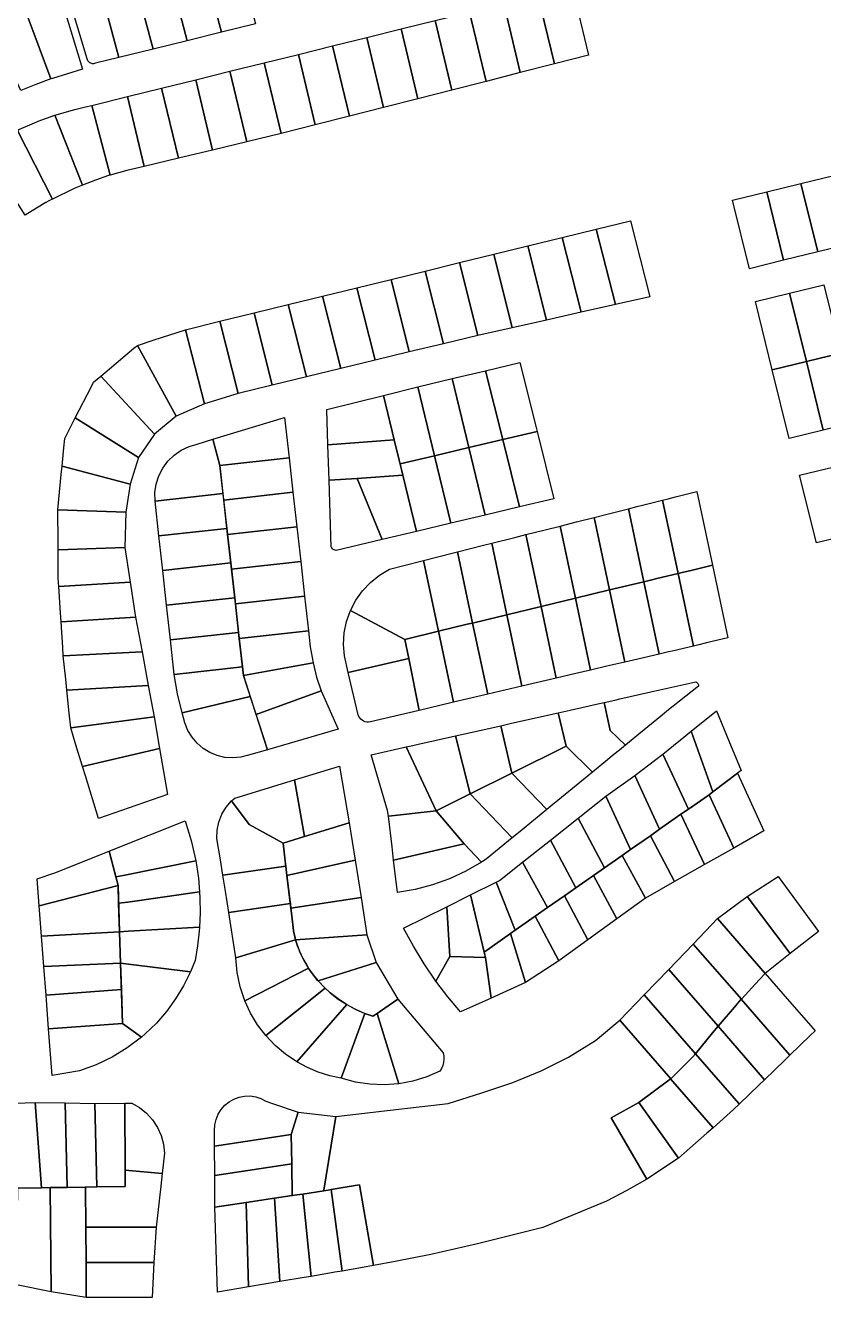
# Model space of a CAD drawing. Header units: millimetres. Extents: x 522658 to 553925, y 7796479 to 7820139.
# Drawn here: x 542464 to 542804, y 7803650 to 7804191 of the extents above; entities that cross this region are included whole.
import ezdxf

# ---------------------------------------------------------------- set-up
doc = ezdxf.new("R2010")
doc.units = ezdxf.units.MM
doc.layers.add('ZONA RESIDENCIAL 2 (ZR_2)', color=2, linetype='Continuous')

msp = doc.modelspace()

# ---------------------------------------------------------------- linework, layer by layer
at = {"layer": 'ZONA RESIDENCIAL 2 (ZR_2)'}
for points in [[(542561.89, 7804191.81), (542547.33, 7804188.22), (542539.59, 7804217.45), (542554.16, 7804221.04), (542561.89, 7804191.81)], [(542547.33, 7804188.22), (542532.76, 7804184.63), (542525.03, 7804213.87), (542539.59, 7804217.45), (542547.33, 7804188.22)], [(542518.2, 7804181.04), (542503.64, 7804177.45), (542495.89, 7804206.71), (542499.52, 7804207.6), (542510.46, 7804210.29), (542518.2, 7804181.04)], [(542532.76, 7804184.63), (542518.2, 7804181.04), (542510.46, 7804210.29), (542525.03, 7804213.87), (542532.76, 7804184.63)], [(542492.91, 7804174.81), (542492.5, 7804174.81), (542492.1, 7804174.88), (542491.71, 7804175.01), (542491.35, 7804175.19), (542491.02, 7804175.43), (542490.73, 7804175.72), (542490.49, 7804176.06), (542490.31, 7804176.42), (542490.16, 7804176.91), (542482.27, 7804203.37), (542495.89, 7804206.71), (542503.64, 7804177.45), (542493.75, 7804175.01), (542492.91, 7804174.81)], [(542689.05, 7804174.75), (542674.51, 7804171.04), (542667.47, 7804200.39), (542682.03, 7804203.99), (542689.05, 7804174.75)], [(542689.05, 7804174.75), (542682.03, 7804203.99), (542696.61, 7804207.52), (542703.58, 7804178.46), (542689.05, 7804174.75)], [(542475.37, 7804168.58), (542474.68, 7804168.34), (542466.98, 7804188.94), (542464.02, 7804196.87), (542471.61, 7804199.6), (542479.3, 7804202.04), (542488.13, 7804172.51), (542475.37, 7804168.58)], [(542674.51, 7804171.04), (542659.97, 7804167.33), (542652.91, 7804196.8), (542667.47, 7804200.39), (542674.51, 7804171.04)], [(542461.96, 7804163.42), (542455.71, 7804176.94), (542449.37, 7804190.65), (542456.64, 7804193.9), (542464.02, 7804196.87), (542466.98, 7804188.94), (542474.68, 7804168.34), (542468.27, 7804166), (542461.96, 7804163.42)], [(542645.44, 7804163.62), (542630.9, 7804159.91), (542623.78, 7804189.61), (542638.34, 7804193.2), (542645.44, 7804163.62)], [(542659.97, 7804167.33), (542645.44, 7804163.62), (542638.34, 7804193.2), (542652.91, 7804196.8), (542659.97, 7804167.33)], [(542630.9, 7804159.91), (542616.37, 7804156.21), (542609.22, 7804186.01), (542623.78, 7804189.61), (542630.9, 7804159.91)], [(542601.83, 7804152.5), (542587.29, 7804148.79), (542580.09, 7804178.82), (542594.65, 7804182.41), (542601.83, 7804152.5)], [(542616.37, 7804156.21), (542601.83, 7804152.5), (542594.65, 7804182.41), (542609.22, 7804186.01), (542616.37, 7804156.21)], [(542587.29, 7804148.79), (542572.76, 7804145.08), (542565.53, 7804175.22), (542580.09, 7804178.82), (542587.29, 7804148.79)], [(542558.17, 7804141.58), (542543.59, 7804138.08), (542536.41, 7804168.03), (542550.97, 7804171.63), (542558.17, 7804141.58)], [(542572.76, 7804145.08), (542558.17, 7804141.58), (542550.97, 7804171.63), (542565.53, 7804175.22), (542572.76, 7804145.08)], [(542543.59, 7804138.08), (542529, 7804134.58), (542521.85, 7804164.44), (542536.41, 7804168.03), (542543.59, 7804138.08)], [(542514.42, 7804131.08), (542507.13, 7804129.43), (542499.94, 7804127.4), (542492.13, 7804157.1), (542492.72, 7804157.25), (542507.28, 7804160.84), (542514.42, 7804131.08)], [(542529, 7804134.58), (542514.42, 7804131.08), (542507.28, 7804160.84), (542521.85, 7804164.44), (542529, 7804134.58)], [(542488.15, 7804123.16), (542476.37, 7804152.89), (542484.88, 7804155.31), (542489.42, 7804156.43), (542492.13, 7804157.1), (542499.94, 7804127.4), (542499.29, 7804127.19), (542493.68, 7804125.29), (542488.15, 7804123.16)], [(542488.15, 7804123.16), (542486, 7804122.26), (542484.71, 7804121.69), (542475.42, 7804117.22), (542460.46, 7804146.47), (542461.1, 7804146.78), (542468.74, 7804150.14), (542469.35, 7804150.38), (542476.37, 7804152.89), (542488.15, 7804123.16)], [(542475.42, 7804117.22), (542474.21, 7804116.57), (542472.62, 7804115.7), (542468.67, 7804113.41), (542463.78, 7804110.35), (542446, 7804138.22), (542446.9, 7804138.73), (542453.8, 7804142.96), (542460.46, 7804146.47), (542475.42, 7804117.22)], [(542786.62, 7804091.16), (542779.45, 7804120.29), (542794.02, 7804123.87), (542801.19, 7804094.74), (542786.62, 7804091.16)], [(542801.19, 7804094.74), (542794.02, 7804123.87), (542808.59, 7804127.45), (542815.76, 7804098.32), (542801.19, 7804094.74)], [(542772.05, 7804087.58), (542764.88, 7804116.71), (542779.45, 7804120.29), (542786.62, 7804091.16), (542772.05, 7804087.58)], [(542706.91, 7804104.41), (542721.47, 7804107.98), (542729.66, 7804075.58), (542715.02, 7804072.3), (542706.91, 7804104.41)], [(542692.35, 7804100.85), (542706.91, 7804104.41), (542715.02, 7804072.3), (542700.39, 7804069.01), (542692.35, 7804100.85)], [(542663.21, 7804093.72), (542677.78, 7804097.28), (542685.75, 7804065.73), (542671.11, 7804062.45), (542663.21, 7804093.72)], [(542677.78, 7804097.28), (542692.35, 7804100.85), (542700.39, 7804069.01), (542685.75, 7804065.73), (542677.78, 7804097.28)], [(542634.08, 7804086.59), (542648.64, 7804090.15), (542656.47, 7804059.16), (542641.89, 7804055.64), (542634.08, 7804086.59)], [(542648.64, 7804090.15), (542663.21, 7804093.72), (542671.11, 7804062.45), (542656.47, 7804059.16), (542648.64, 7804090.15)], [(542619.51, 7804083.02), (542634.08, 7804086.59), (542641.89, 7804055.64), (542627.31, 7804052.13), (542619.51, 7804083.02)], [(542590.37, 7804075.89), (542604.94, 7804079.46), (542612.73, 7804048.61), (542598.15, 7804045.09), (542590.37, 7804075.89)], [(542604.94, 7804079.46), (542619.51, 7804083.02), (542627.31, 7804052.13), (542612.73, 7804048.61), (542604.94, 7804079.46)], [(542810.92, 7804051.63), (542796.35, 7804048.05), (542789.2, 7804077.18), (542803.77, 7804080.76), (542810.92, 7804051.63)], [(542575.8, 7804072.33), (542590.37, 7804075.89), (542598.15, 7804045.09), (542583.57, 7804041.57), (542575.8, 7804072.33)], [(542796.35, 7804048.05), (542781.78, 7804044.47), (542774.63, 7804073.6), (542789.2, 7804077.18), (542796.35, 7804048.05)], [(542546.66, 7804065.19), (542561.23, 7804068.76), (542568.99, 7804038.05), (542554.4, 7804034.53), (542546.66, 7804065.19)], [(542561.23, 7804068.76), (542575.8, 7804072.33), (542583.57, 7804041.57), (542568.99, 7804038.05), (542561.23, 7804068.76)], [(542532.1, 7804061.63), (542546.66, 7804065.19), (542554.4, 7804034.53), (542540.1, 7804030.03), (542532.1, 7804061.63)], [(542528.08, 7804024.81), (542511.55, 7804054.95), (542518.73, 7804057.28), (542532.1, 7804061.63), (542540.1, 7804030.03), (542528.08, 7804024.81)], [(542518.85, 7804017.14), (542496.02, 7804041.89), (542499.64, 7804044.93), (542510.08, 7804053.71), (542511.55, 7804054.95), (542528.08, 7804024.81), (542518.85, 7804017.14)], [(542667.07, 7804014.87), (542659.79, 7804044.12), (542674.36, 7804047.68), (542681.27, 7804019.96), (542681.67, 7804018.35), (542667.07, 7804014.87)], [(542803.5, 7804018.91), (542788.93, 7804015.33), (542781.78, 7804044.47), (542796.35, 7804048.05), (542803.5, 7804018.91)], [(542818.07, 7804022.49), (542803.5, 7804018.91), (542796.35, 7804048.05), (542810.92, 7804051.63), (542818.07, 7804022.49)], [(542512.07, 7804007.24), (542485.11, 7804024.05), (542492, 7804037.49), (542492.92, 7804039.28), (542496.02, 7804041.89), (542518.85, 7804017.14), (542512.07, 7804007.24)], [(542667.07, 7804014.87), (542652.61, 7804011.42), (542645.51, 7804040.81), (542659.79, 7804044.12), (542667.07, 7804014.87)], [(542638.02, 7804007.94), (542623.42, 7804004.46), (542623.04, 7804006.1), (542620.89, 7804014.73), (542616.33, 7804033.59), (542630.93, 7804037.25), (542638.02, 7804007.94)], [(542652.61, 7804011.42), (542638.02, 7804007.94), (542630.93, 7804037.25), (542645.51, 7804040.81), (542652.61, 7804011.42)], [(542620.89, 7804014.73), (542592.66, 7804012.55), (542592.17, 7804027.54), (542592.2, 7804027.7), (542616.33, 7804033.59), (542620.89, 7804014.73)], [(542508.44, 7803995.8), (542479.5, 7804003.57), (542480.26, 7804011.35), (542480.65, 7804015.36), (542485.11, 7804024.05), (542512.07, 7804007.24), (542508.44, 7803995.8)], [(542576.12, 7804007.14), (542546.62, 7804003.87), (542543.73, 7804014.97), (542574.18, 7804024.29), (542576.12, 7804007.14)], [(542547.98, 7803991.83), (542519.08, 7803988.58), (542519.04, 7803992.26), (542519.59, 7803995.89), (542520.72, 7803999.39), (542522.4, 7804002.66), (542524.58, 7804005.61), (542527.21, 7804008.18), (542530.22, 7804010.29), (542533.53, 7804011.89), (542537.05, 7804012.94), (542543.73, 7804014.97), (542546.62, 7804003.87), (542547.98, 7803991.83)], [(542592.66, 7804012.55), (542620.89, 7804014.73), (542623.04, 7804006.1), (542624.52, 7803999.73), (542605.13, 7803998.23), (542593.15, 7803997.56), (542592.66, 7804012.55)], [(542652.61, 7804011.42), (542667.07, 7804014.87), (542674.2, 7803986.22), (542659.55, 7803982.73), (542652.61, 7804011.42)], [(542667.07, 7804014.87), (542681.67, 7804018.35), (542688.81, 7803989.69), (542674.2, 7803986.22), (542667.07, 7804014.87)], [(542638.02, 7804007.94), (542652.61, 7804011.42), (542659.55, 7803982.73), (542644.96, 7803979.26), (542638.02, 7804007.94)], [(542506.67, 7803983.93), (542477.68, 7803984.88), (542479.15, 7804000), (542479.5, 7804003.57), (542508.44, 7803995.8), (542506.67, 7803983.93)], [(542577.78, 7803992.4), (542548.28, 7803989.13), (542546.62, 7804003.87), (542576.12, 7804007.14), (542577.78, 7803992.4)], [(542623.42, 7804004.46), (542638.02, 7804007.94), (542644.96, 7803979.26), (542630.31, 7803975.77), (542624.52, 7803999.73), (542623.42, 7804004.46)], [(542593.15, 7803997.56), (542605.13, 7803998.23), (542615.72, 7803972.3), (542596.13, 7803967.65), (542595.71, 7803967.75), (542595.31, 7803967.9), (542594.94, 7803968.12), (542594.61, 7803968.39), (542594.32, 7803968.71), (542594.08, 7803969.07), (542593.15, 7803997.56)], [(542615.72, 7803972.3), (542605.13, 7803998.23), (542624.52, 7803999.73), (542630.31, 7803975.77), (542615.72, 7803972.3)], [(542800.57, 7803970.9), (542793.38, 7803999.69), (542808.21, 7804003.27), (542815.4, 7803974.49), (542800.57, 7803970.9)], [(542744.04, 7803958.43), (542741.72, 7803957.87), (542735.1, 7803989.07), (542737.53, 7803989.69), (542740.54, 7803990.45), (542749.64, 7803992.76), (542756.3, 7803961.36), (542747.21, 7803959.19), (542744.04, 7803958.43)], [(542519.08, 7803988.58), (542547.98, 7803991.83), (542549.66, 7803976.99), (542520.7, 7803973.82), (542519.08, 7803988.58)], [(542579.44, 7803977.66), (542549.94, 7803974.39), (542548.28, 7803989.13), (542577.78, 7803992.4), (542579.44, 7803977.66)], [(542731.17, 7803955.33), (542727.14, 7803954.36), (542720.55, 7803985.41), (542724.65, 7803986.44), (542726, 7803986.78), (542735.1, 7803989.07), (542741.72, 7803957.87), (542732.63, 7803955.67), (542731.17, 7803955.33)], [(542506.18, 7803968.94), (542477.8, 7803967.85), (542477.78, 7803970.86), (542477.68, 7803984.88), (542506.67, 7803983.93), (542506.18, 7803968.94)], [(542718.05, 7803952.17), (542712.56, 7803950.85), (542706.01, 7803981.73), (542711.46, 7803983.11), (542720.55, 7803985.41), (542727.14, 7803954.36), (542718.05, 7803952.17)], [(542520.7, 7803973.82), (542549.66, 7803976.99), (542551.3, 7803962.4), (542522.34, 7803959.08), (542520.7, 7803973.82)], [(542581.1, 7803962.91), (542551.6, 7803959.65), (542549.94, 7803974.39), (542579.44, 7803977.66), (542581.1, 7803962.91)], [(542683.4, 7803943.81), (542676.93, 7803974.38), (542685.2, 7803976.47), (542691.47, 7803978.06), (542697.98, 7803947.33), (542683.4, 7803943.81)], [(542704.98, 7803949.02), (542697.98, 7803947.33), (542691.47, 7803978.06), (542698.52, 7803979.84), (542706.01, 7803981.73), (542712.56, 7803950.85), (542704.98, 7803949.02)], [(542668.82, 7803940.29), (542662.39, 7803970.71), (542672.26, 7803973.2), (542676.93, 7803974.38), (542683.4, 7803943.81), (542668.82, 7803940.29)], [(542508.42, 7803954.11), (542478.11, 7803952.29), (542477.89, 7803955.67), (542477.8, 7803967.85), (542506.18, 7803968.94), (542508.42, 7803954.11)], [(542651.92, 7803936.21), (542639.67, 7803933.26), (542633.31, 7803963.37), (542645.51, 7803966.45), (542647.83, 7803967.04), (542654.24, 7803936.77), (542651.92, 7803936.21)], [(542665.21, 7803939.42), (542654.24, 7803936.77), (542647.83, 7803967.04), (542658.95, 7803969.84), (542662.39, 7803970.71), (542668.82, 7803940.29), (542665.21, 7803939.42)], [(542522.34, 7803959.08), (542551.3, 7803962.4), (542552.98, 7803947.5), (542523.97, 7803944.34), (542522.34, 7803959.08)], [(542582.75, 7803948.22), (542553.26, 7803944.95), (542551.6, 7803959.65), (542581.1, 7803962.91), (542582.75, 7803948.22)], [(542625.43, 7803929.82), (542602.24, 7803942.03), (542604.51, 7803946.43), (542607.37, 7803950.47), (542610.76, 7803954.08), (542614.61, 7803957.18), (542618.86, 7803959.72), (542632.16, 7803963.08), (542633.31, 7803963.37), (542639.67, 7803933.26), (542625.43, 7803929.82)], [(542750.49, 7803927.5), (542748.27, 7803926.98), (542741.73, 7803957.84), (542744.05, 7803958.4), (542747.21, 7803959.16), (542756.3, 7803961.35), (542762.87, 7803930.4), (542753.79, 7803928.28), (542750.49, 7803927.5)], [(542737.61, 7803924.48), (542733.67, 7803923.56), (542727.14, 7803954.35), (542731.17, 7803955.31), (542732.63, 7803955.65), (542741.73, 7803957.84), (542748.27, 7803926.98), (542739.19, 7803924.85), (542737.61, 7803924.48)], [(542510.8, 7803939.3), (542479.08, 7803937.21), (542478.83, 7803941.16), (542478.11, 7803952.29), (542508.42, 7803954.11), (542510.8, 7803939.3)], [(542711.41, 7803918.34), (542704.46, 7803916.71), (542697.98, 7803947.33), (542704.98, 7803949.02), (542712.56, 7803950.85), (542719.06, 7803920.13), (542711.41, 7803918.34)], [(542724.59, 7803921.43), (542719.06, 7803920.13), (542712.56, 7803950.85), (542718.05, 7803952.17), (542727.14, 7803954.35), (542733.67, 7803923.56), (542724.59, 7803921.43)], [(542523.97, 7803944.34), (542552.98, 7803947.5), (542554.64, 7803932.73), (542525.61, 7803929.59), (542523.97, 7803944.34)], [(542584.41, 7803933.48), (542554.92, 7803930.2), (542553.26, 7803944.95), (542582.75, 7803948.22), (542584.41, 7803933.48)], [(542698.25, 7803915.25), (542689.85, 7803913.28), (542683.4, 7803943.81), (542697.98, 7803947.33), (542704.46, 7803916.71), (542698.25, 7803915.25)], [(542513.6, 7803924.56), (542480.01, 7803922.87), (542479.78, 7803926.39), (542479.08, 7803937.21), (542510.8, 7803939.3), (542513.6, 7803924.56)], [(542627.05, 7803921.69), (542601.34, 7803915.71), (542599.71, 7803922.74), (542599.33, 7803927.65), (542599.63, 7803932.56), (542600.61, 7803937.39), (542602.24, 7803942.03), (542625.43, 7803929.82), (542627.05, 7803921.69)], [(542660.66, 7803906.43), (542654.24, 7803936.77), (542668.82, 7803940.29), (542675.26, 7803909.86), (542660.66, 7803906.43)], [(542675.26, 7803909.86), (542668.82, 7803940.29), (542683.4, 7803943.81), (542689.85, 7803913.28), (542675.26, 7803909.86)], [(542586.32, 7803919.78), (542556.7, 7803914.43), (542554.92, 7803930.2), (542584.41, 7803933.48), (542585.1, 7803926.59), (542586.32, 7803919.78)], [(542644.92, 7803902.74), (542631.46, 7803899.58), (542627.05, 7803921.69), (542625.43, 7803929.82), (542639.67, 7803933.26), (542646.06, 7803903.01), (542644.92, 7803902.74)], [(542658.34, 7803905.89), (542646.06, 7803903.01), (542639.67, 7803933.26), (542651.92, 7803936.21), (542654.24, 7803936.77), (542660.66, 7803906.43), (542658.34, 7803905.89)], [(542525.61, 7803929.59), (542554.64, 7803932.73), (542556.29, 7803918.13), (542527.25, 7803914.84), (542525.61, 7803929.59)], [(542516.13, 7803910.18), (542481.53, 7803908.21), (542481.04, 7803912.93), (542480.01, 7803922.87), (542513.6, 7803924.56), (542516.13, 7803910.18)], [(542527.25, 7803914.84), (542556.29, 7803918.13), (542556.7, 7803914.43), (542559.56, 7803905.56), (542530.58, 7803898.47), (542528.66, 7803906.6), (542527.25, 7803914.84)], [(542589.82, 7803907.92), (542562.05, 7803897.84), (542556.7, 7803914.43), (542586.32, 7803919.78), (542587.86, 7803913.79), (542589.82, 7803907.92)], [(542610.63, 7803894.69), (542609.92, 7803894.59), (542609.2, 7803894.62), (542608.5, 7803894.76), (542607.83, 7803895.01), (542607.21, 7803895.37), (542606.66, 7803895.83), (542606.19, 7803896.37), (542605.81, 7803896.98), (542605.54, 7803897.64), (542605.39, 7803898.29), (542601.34, 7803915.71), (542627.05, 7803921.69), (542631.46, 7803899.58), (542610.75, 7803894.72), (542610.63, 7803894.69)], [(542719.3, 7803884.76), (542712.74, 7803890.96), (542710.2, 7803902.95), (542713.51, 7803903.69), (542715.3, 7803904.09), (542716.98, 7803904.47), (542730.1, 7803907.42), (542733.92, 7803908.28), (542749.25, 7803911.75), (542749.51, 7803911.62), (542749.75, 7803911.44), (542749.96, 7803911.23), (542750.13, 7803910.99), (542750.26, 7803910.72), (542750.34, 7803910.44), (542750.37, 7803910.15), (542750.36, 7803909.85), (542736.96, 7803899.18), (542734.95, 7803897.57), (542725.07, 7803889.48), (542722.63, 7803887.49), (542719.3, 7803884.76)], [(542518.68, 7803896.82), (542483.19, 7803892.17), (542482.55, 7803898.38), (542481.53, 7803908.21), (542516.13, 7803910.18), (542518.68, 7803896.82)], [(542562.05, 7803897.84), (542589.82, 7803907.92), (542597.03, 7803891.65), (542566.88, 7803882.84), (542562.05, 7803897.84)], [(542530.58, 7803898.47), (542559.56, 7803905.56), (542566.88, 7803882.84), (542558.84, 7803880.5), (542555.57, 7803879.66), (542552.2, 7803879.35), (542548.83, 7803879.59), (542545.55, 7803880.36), (542542.42, 7803881.64), (542539.54, 7803883.4), (542536.98, 7803885.61), (542534.8, 7803888.19), (542533.06, 7803891.08), (542531.81, 7803894.22), (542530.58, 7803898.47)], [(542719.3, 7803884.76), (542716.78, 7803882.7), (542714.42, 7803880.77), (542710.85, 7803877.84), (542705.21, 7803873.22), (542694.1, 7803884.42), (542690.69, 7803898.56), (542695.78, 7803899.7), (542697.55, 7803900.1), (542703.86, 7803901.52), (542706.3, 7803902.07), (542710.2, 7803902.95), (542712.74, 7803890.96), (542719.3, 7803884.76)], [(542521.03, 7803883.42), (542488.24, 7803875.66), (542485.26, 7803885.41), (542483.19, 7803892.17), (542518.68, 7803896.82), (542521.03, 7803883.42)], [(542671, 7803872.9), (542666.28, 7803893.07), (542670.85, 7803894.1), (542690.69, 7803898.56), (542694.1, 7803884.42), (542671, 7803872.9)], [(542756.57, 7803864.87), (542747.23, 7803890.76), (542758.03, 7803899.38), (542763.3, 7803886.65), (542768.56, 7803873.97), (542767.06, 7803872.83), (542756.57, 7803864.87)], [(542653.25, 7803864.05), (542647.03, 7803888.75), (542649.51, 7803889.31), (542666.28, 7803893.07), (542671, 7803872.9), (542653.25, 7803864.05)], [(542746.1, 7803857.54), (542735.28, 7803880.95), (542747.23, 7803890.76), (542756.57, 7803864.87), (542754.89, 7803863.69), (542746.1, 7803857.54)], [(542653.25, 7803864.05), (542638.76, 7803856.82), (542626.01, 7803884.03), (542628.83, 7803884.67), (542630.5, 7803885.04), (542647.03, 7803888.75), (542653.25, 7803864.05)], [(542705.21, 7803873.22), (542690.59, 7803861.27), (542687.58, 7803858.81), (542685.85, 7803857.4), (542671, 7803872.9), (542694.1, 7803884.42), (542705.21, 7803873.22)], [(542488.24, 7803875.66), (542521.03, 7803883.42), (542524.43, 7803863.71), (542495, 7803853.6), (542489.44, 7803871.77), (542488.24, 7803875.66)], [(542638.76, 7803856.82), (542618.38, 7803854.5), (542618.08, 7803857.01), (542611.02, 7803880.66), (542626.01, 7803884.03), (542638.76, 7803856.82)], [(542733.84, 7803848.97), (542723.23, 7803871.85), (542735.28, 7803880.95), (542746.1, 7803857.54), (542742.95, 7803855.34), (542733.84, 7803848.97)], [(542601.77, 7803851.7), (542582.64, 7803845.87), (542578.45, 7803870.01), (542597.58, 7803875.84), (542601.77, 7803851.7)], [(542582.64, 7803845.87), (542573.55, 7803843.1), (542559.09, 7803851.05), (542551.56, 7803861.14), (542552.99, 7803862.25), (542578.45, 7803870.01), (542582.64, 7803845.87)], [(542685.85, 7803857.4), (542673.8, 7803847.53), (542671.15, 7803845.36), (542653.25, 7803864.05), (542671, 7803872.9), (542685.85, 7803857.4)], [(542721.52, 7803840.35), (542710.92, 7803863.06), (542723.23, 7803871.85), (542733.84, 7803848.97), (542729.94, 7803846.25), (542721.52, 7803840.35)], [(542778.28, 7803848.26), (542765.46, 7803841), (542754.89, 7803863.69), (542756.57, 7803864.87), (542767.06, 7803872.83), (542778.28, 7803848.26)], [(542671.15, 7803845.36), (542660.07, 7803836.29), (542658.02, 7803834.96), (542650.67, 7803842.85), (542638.76, 7803856.82), (542653.25, 7803864.05), (542671.15, 7803845.36)], [(542710.32, 7803832.53), (542699.15, 7803853.72), (542710.92, 7803863.06), (542721.52, 7803840.35), (542717.96, 7803837.87), (542710.32, 7803832.53)], [(542765.46, 7803841), (542752.93, 7803833.92), (542742.95, 7803855.34), (542746.1, 7803857.54), (542754.89, 7803863.69), (542765.46, 7803841)], [(542545.43, 7803845.09), (542545.57, 7803848.62), (542546.28, 7803852.07), (542547.54, 7803855.37), (542549.31, 7803858.42), (542551.56, 7803861.14), (542559.09, 7803851.05), (542573.55, 7803843.1), (542574.63, 7803834.17), (542574.74, 7803833.27), (542547.93, 7803829.41), (542546.89, 7803835.92), (542545.43, 7803845.09)], [(542505.55, 7803829.36), (542502.34, 7803828.71), (542499.49, 7803839.64), (542501.99, 7803840.63), (542531.85, 7803852.53), (542534.44, 7803844.16), (542536.37, 7803835.61), (542505.55, 7803829.36)], [(542650.67, 7803842.85), (542620.64, 7803835.77), (542620.28, 7803838.73), (542619.95, 7803841.46), (542618.38, 7803854.5), (542638.76, 7803856.82), (542650.67, 7803842.85)], [(542698.13, 7803824), (542687.37, 7803844.38), (542699.15, 7803853.72), (542710.32, 7803832.53), (542705.73, 7803829.31), (542698.13, 7803824)], [(542752.93, 7803833.92), (542740.23, 7803826.73), (542729.94, 7803846.25), (542733.84, 7803848.97), (542742.95, 7803855.34), (542752.93, 7803833.92)], [(542604.27, 7803835.85), (542575.22, 7803829.3), (542573.55, 7803843.1), (542582.64, 7803845.87), (542601.77, 7803851.7), (542604.27, 7803835.85)], [(542620.64, 7803835.77), (542650.67, 7803842.85), (542658.02, 7803834.96), (542651.38, 7803831.16), (542644.43, 7803827.95), (542637.23, 7803825.35), (542629.83, 7803823.39), (542622.29, 7803822.08), (542620.64, 7803835.77)], [(542686.16, 7803815.62), (542675.53, 7803834.99), (542687.37, 7803844.38), (542698.13, 7803824), (542693.33, 7803820.63), (542686.16, 7803815.62)], [(542740.23, 7803826.73), (542727.8, 7803819.7), (542717.96, 7803837.87), (542721.52, 7803840.35), (542729.94, 7803846.25), (542740.23, 7803826.73)], [(542503.31, 7803825.01), (542469.81, 7803816.39), (542468.96, 7803827.84), (542476.45, 7803830.46), (542499.49, 7803839.64), (542503.31, 7803825.01)], [(542507.47, 7803818.02), (542503.55, 7803817.46), (542503.31, 7803825.01), (542502.34, 7803828.71), (542505.55, 7803829.36), (542536.37, 7803835.61), (542536.68, 7803833.84), (542537.5, 7803828.14), (542538.02, 7803822.41), (542507.47, 7803818.02)], [(542606.78, 7803819.98), (542576.9, 7803815.45), (542575.22, 7803829.3), (542604.27, 7803835.85), (542606.78, 7803819.98)], [(542727.8, 7803819.7), (542715.6, 7803810.84), (542705.73, 7803829.31), (542710.32, 7803832.53), (542717.96, 7803837.87), (542727.8, 7803819.7)], [(542576.67, 7803817.39), (542550.45, 7803813.61), (542549.01, 7803822.63), (542547.93, 7803829.41), (542574.74, 7803833.27), (542575.22, 7803829.3), (542576.58, 7803818.09), (542576.67, 7803817.39)], [(542672.38, 7803805.99), (542664.25, 7803826.48), (542665.74, 7803827.22), (542675.53, 7803834.99), (542686.16, 7803815.62), (542680.89, 7803811.94), (542672.38, 7803805.99)], [(542469.81, 7803816.39), (542503.31, 7803825.01), (542503.94, 7803805.36), (542470.78, 7803803.43), (542469.81, 7803816.39)], [(542659.13, 7803796.73), (542653.41, 7803821.05), (542664.25, 7803826.48), (542672.38, 7803805.99), (542670.33, 7803804.55), (542659.13, 7803796.73)], [(542715.6, 7803810.84), (542703.32, 7803801.93), (542693.33, 7803820.63), (542698.13, 7803824), (542705.73, 7803829.31), (542715.6, 7803810.84)], [(542789.38, 7803796.11), (542771.08, 7803820.39), (542784.26, 7803828.92), (542801.5, 7803805.47), (542789.38, 7803796.11)], [(542507.63, 7803805.57), (542503.94, 7803805.36), (542503.55, 7803817.46), (542507.47, 7803818.02), (542538.02, 7803822.41), (542538.17, 7803819.59), (542538.25, 7803813.46), (542538, 7803807.34), (542507.63, 7803805.57)], [(542609.28, 7803804.12), (542578.91, 7803801.88), (542578.23, 7803804.56), (542578.2, 7803804.69), (542577.16, 7803813.3), (542576.9, 7803815.45), (542606.78, 7803819.98), (542609.28, 7803804.12)], [(542644.61, 7803794.81), (542643.3, 7803815.98), (542653.41, 7803821.05), (542659.13, 7803796.73), (542659.68, 7803794.39), (542644.61, 7803794.81)], [(542703.32, 7803801.93), (542691.01, 7803792.99), (542680.89, 7803811.94), (542686.16, 7803815.62), (542693.33, 7803820.63), (542703.32, 7803801.93)], [(542778.79, 7803787.66), (542758.54, 7803810.95), (542771.08, 7803820.39), (542789.38, 7803796.11), (542778.79, 7803787.66)], [(542576.9, 7803815.45), (542577.16, 7803813.3), (542578.2, 7803804.69), (542578.23, 7803804.56), (542578.91, 7803801.88), (542553.52, 7803794.31), (542550.45, 7803813.61), (542576.67, 7803817.39), (542576.9, 7803815.45)], [(542644.61, 7803794.81), (542638.57, 7803784.37), (542633.63, 7803791.65), (542629.06, 7803799.18), (542624.88, 7803806.93), (542643.3, 7803815.98), (542644.61, 7803794.81)], [(542691.01, 7803792.99), (542676.7, 7803783.69), (542670.33, 7803804.55), (542672.38, 7803805.99), (542680.89, 7803811.94), (542691.01, 7803792.99)], [(542758.54, 7803810.95), (542778.79, 7803787.66), (542776.22, 7803784.88), (542768.69, 7803776.7), (542748.14, 7803800.14), (542758.54, 7803810.95)], [(542470.78, 7803803.43), (542503.94, 7803805.36), (542504.38, 7803791.98), (542471.75, 7803790.5), (542470.78, 7803803.43)], [(542534.17, 7803788.27), (542507.81, 7803791.55), (542504.38, 7803791.98), (542503.94, 7803805.36), (542507.63, 7803805.57), (542538, 7803807.34), (542537.87, 7803805.59), (542537.17, 7803799.34), (542536.13, 7803793.13), (542534.17, 7803788.27)], [(542588.44, 7803784.52), (542588.36, 7803784.49), (542586.45, 7803786.83), (542584.49, 7803789.6), (542582.35, 7803793.26), (542580.57, 7803797.11), (542580.35, 7803797.6), (542579.96, 7803798.68), (542579.6, 7803799.62), (542579.4, 7803800.27), (542578.91, 7803801.88), (542609.28, 7803804.12), (542613.24, 7803792.26), (542610.08, 7803791.27), (542588.44, 7803784.52)], [(542676.7, 7803783.69), (542662.13, 7803777.12), (542659.68, 7803794.39), (542659.13, 7803796.73), (542670.33, 7803804.55), (542676.7, 7803783.69)], [(542584.42, 7803789.82), (542557.34, 7803775.98), (542555.35, 7803781.93), (542554.07, 7803788.06), (542553.52, 7803794.31), (542578.91, 7803801.88), (542579.4, 7803800.27), (542579.96, 7803798.68), (542580.57, 7803797.11), (542581.98, 7803794.04), (542583.62, 7803791.09), (542584.42, 7803789.82)], [(542768.69, 7803776.7), (542766.52, 7803774.19), (542758.71, 7803765.16), (542737.74, 7803789.33), (542748.14, 7803800.14), (542768.69, 7803776.7)], [(542622.43, 7803776.65), (542620.53, 7803775.36), (542618.31, 7803773.84), (542613.57, 7803770.6), (542611.76, 7803769.36), (542607.94, 7803770.73), (542604.26, 7803772.46), (542600.51, 7803774.45), (542596.95, 7803776.77), (542593.61, 7803779.38), (542590.93, 7803781.85), (542588.44, 7803784.52), (542610.08, 7803791.27), (542613.24, 7803792.26), (542622.43, 7803776.65)], [(542659.68, 7803794.39), (542662.13, 7803777.12), (542649.04, 7803771.23), (542643.64, 7803777.67), (542638.57, 7803784.37), (542644.61, 7803794.81), (542659.68, 7803794.39)], [(542471.75, 7803790.5), (542504.38, 7803791.98), (542504.74, 7803780.74), (542472.66, 7803778.31), (542471.75, 7803790.5)], [(542514.92, 7803761.95), (542513.25, 7803760.51), (542505.21, 7803766.27), (542504.38, 7803791.98), (542507.81, 7803791.55), (542534.17, 7803788.27), (542531.25, 7803782.38), (542527.84, 7803776.77), (542523.96, 7803771.47), (542519.64, 7803766.51), (542514.92, 7803761.95)], [(542591.52, 7803781.28), (542566.23, 7803761.21), (542562.74, 7803765.8), (542559.77, 7803770.75), (542557.34, 7803775.98), (542584.42, 7803789.82), (542584.54, 7803789.63), (542586.4, 7803787.01), (542588.44, 7803784.52), (542591.52, 7803781.28)], [(542758.71, 7803765.16), (542756.39, 7803762.28), (542749.18, 7803753.35), (542727.34, 7803778.52), (542737.74, 7803789.33), (542758.71, 7803765.16)], [(542789.33, 7803752.83), (542768.62, 7803776.62), (542768.69, 7803776.7), (542776.22, 7803784.88), (542778.79, 7803787.66), (542786.33, 7803779), (542800.06, 7803763.23), (542797.92, 7803761.16), (542789.33, 7803752.83)], [(542472.66, 7803778.31), (542504.74, 7803780.74), (542505.21, 7803766.27), (542473.73, 7803764), (542472.66, 7803778.31)], [(542600.64, 7803774.38), (542579.44, 7803749.97), (542574.64, 7803753.23), (542570.22, 7803756.99), (542566.23, 7803761.21), (542591.52, 7803781.28), (542593.61, 7803779.38), (542597.01, 7803776.72), (542600.64, 7803774.38)], [(542641.66, 7803753.77), (542641.96, 7803752.44), (542642.05, 7803751.07), (542641.92, 7803749.71), (542641.58, 7803748.39), (542641.04, 7803747.13), (542640.31, 7803745.98), (542634.69, 7803743.58), (542628.83, 7803741.81), (542622.82, 7803740.69), (542613.57, 7803770.6), (542618.31, 7803773.84), (542620.53, 7803775.36), (542622.43, 7803776.65), (542641.66, 7803753.77)], [(542749.18, 7803753.35), (542748, 7803752.17), (542738.57, 7803742.78), (542716.94, 7803767.71), (542727.34, 7803778.52), (542749.18, 7803753.35)], [(542778.56, 7803742.39), (542758.72, 7803765.17), (542766.52, 7803774.19), (542768.62, 7803776.62), (542789.33, 7803752.83), (542787.08, 7803750.65), (542778.56, 7803742.39)], [(542608.43, 7803770.53), (542598.36, 7803742.98), (542593.4, 7803744.05), (542588.57, 7803745.58), (542583.9, 7803747.56), (542579.44, 7803749.97), (542600.64, 7803774.38), (542604.26, 7803772.46), (542608.43, 7803770.53)], [(542622.82, 7803740.69), (542616.65, 7803740.24), (542610.46, 7803740.47), (542604.34, 7803741.39), (542598.36, 7803742.98), (542608.43, 7803770.53), (542611.76, 7803769.36), (542613.57, 7803770.6), (542622.82, 7803740.69)], [(542473.73, 7803764), (542505.21, 7803766.27), (542513.25, 7803760.51), (542507.23, 7803755.96), (542500.79, 7803752.02), (542494, 7803748.73), (542486.92, 7803746.13), (542475.21, 7803744.21), (542473.73, 7803764)], [(542728.34, 7803700), (542719.89, 7803695.19), (542711.24, 7803690.73), (542684.09, 7803679.49), (542656.31, 7803672.48), (542636.47, 7803668.02), (542621.35, 7803664.97), (542612.07, 7803663.25), (542606.03, 7803697.68), (542604.21, 7803697.38), (542594, 7803695.61), (542592.72, 7803695.4), (542590.89, 7803695.07), (542590.94, 7803695.37), (542596.02, 7803726.75), (542619.2, 7803729.43), (542643.84, 7803732.27), (542658.13, 7803736.83), (542671.43, 7803741.2), (542683.47, 7803746.11), (542695.06, 7803752), (542706.54, 7803759.1), (542716.94, 7803767.71), (542738.57, 7803742.78), (542737.81, 7803742.2), (542724.94, 7803732.64), (542713.17, 7803726.14), (542728.34, 7803700)], [(542776.27, 7803740.18), (542767.69, 7803732.03), (542767.51, 7803732.24), (542749.16, 7803753.33), (542756.39, 7803762.28), (542758.72, 7803765.17), (542778.56, 7803742.39), (542776.27, 7803740.18)], [(542765.27, 7803729.73), (542756.58, 7803721.97), (542738.51, 7803742.73), (542738.57, 7803742.78), (542748, 7803752.17), (542749.16, 7803753.33), (542767.51, 7803732.24), (542767.69, 7803732.03), (542765.27, 7803729.73)], [(542741.83, 7803709.06), (542724.94, 7803732.64), (542737.81, 7803742.2), (542738.51, 7803742.73), (542756.58, 7803721.97), (542753.97, 7803719.64), (542741.83, 7803709.06)], [(542470.75, 7803696.39), (542460.62, 7803696.25), (542458.81, 7803696.22), (542455.11, 7803732.22), (542468.1, 7803732.72), (542470.75, 7803696.39)], [(542481.65, 7803696.55), (542474.36, 7803696.45), (542470.75, 7803696.39), (542468.1, 7803732.72), (542480.8, 7803732.56), (542481.65, 7803696.55)], [(542579.96, 7803728.51), (542577.06, 7803719.04), (542544.44, 7803714.13), (542544.44, 7803714.45), (542544.44, 7803715.13), (542544.42, 7803719.83), (542544.42, 7803720.83), (542544.55, 7803723.2), (542545.06, 7803725.51), (542545.96, 7803727.7), (542547.2, 7803729.72), (542548.76, 7803731.5), (542550.6, 7803733), (542552.65, 7803734.17), (542554.88, 7803734.99), (542557.21, 7803735.42), (542559.57, 7803735.47), (542561.92, 7803735.12), (542564.17, 7803734.39), (542566.27, 7803733.29), (542569.08, 7803732.25), (542579.96, 7803728.51)], [(542494.29, 7803696.73), (542489.27, 7803696.66), (542481.65, 7803696.55), (542480.8, 7803732.56), (542493.5, 7803732.25), (542494.29, 7803696.73)], [(542506.38, 7803696.9), (542494.29, 7803696.73), (542493.5, 7803732.25), (542506.2, 7803732.4), (542506.34, 7803703.94), (542506.38, 7803696.9)], [(542506.34, 7803703.94), (542506.2, 7803732.4), (542509.2, 7803732.42), (542512.51, 7803730.52), (542515.48, 7803728.12), (542518.03, 7803725.29), (542520.11, 7803722.09), (542521.66, 7803718.6), (542522.64, 7803714.92), (542523.03, 7803711.12), (542522.16, 7803702.47), (542506.34, 7803703.94)], [(542596.02, 7803726.75), (542590.94, 7803695.37), (542590.89, 7803695.07), (542581.94, 7803693.73), (542579.37, 7803693.33), (542577.61, 7803693.06), (542577.5, 7803693.04), (542577.27, 7803706.54), (542577.06, 7803719.04), (542579.96, 7803728.51), (542596.02, 7803726.75)], [(542728.34, 7803700), (542713.17, 7803726.14), (542724.94, 7803732.64), (542741.83, 7803709.06), (542728.34, 7803700)], [(542544.44, 7803714.13), (542577.06, 7803719.04), (542577.27, 7803706.54), (542544.49, 7803701.61), (542544.49, 7803701.82), (542544.44, 7803714.13)], [(542577.5, 7803693.04), (542569.88, 7803691.91), (542566.02, 7803691.33), (542564.52, 7803691.1), (542564.44, 7803691.09), (542557.81, 7803690.11), (542551.16, 7803689.08), (542544.53, 7803688.09), (542544.49, 7803701.13), (542544.49, 7803701.61), (542577.27, 7803706.54), (542577.5, 7803693.04)], [(542489.56, 7803679.61), (542489.4, 7803696.66), (542494.29, 7803696.73), (542506.38, 7803696.9), (542506.34, 7803703.94), (542522.16, 7803702.47), (542521.55, 7803697.12), (542519.56, 7803679.62), (542489.56, 7803679.61)], [(542474.88, 7803652.11), (542460.16, 7803655.01), (542460.62, 7803696.25), (542470.75, 7803696.39), (542474.36, 7803696.45), (542474.88, 7803652.11)], [(542489.68, 7803664.64), (542489.68, 7803649.66), (542474.88, 7803652.11), (542474.36, 7803696.45), (542481.65, 7803696.55), (542489.27, 7803696.66), (542489.4, 7803696.66), (542489.56, 7803679.61), (542489.68, 7803664.64)], [(542598.77, 7803660.94), (542595.62, 7803660.41), (542585.46, 7803658.69), (542581.94, 7803693.73), (542590.89, 7803695.07), (542592.72, 7803695.4), (542594, 7803695.61), (542598.77, 7803660.94)], [(542594, 7803695.61), (542604.21, 7803697.36), (542606.03, 7803697.67), (542612.07, 7803663.25), (542608.93, 7803662.67), (542598.77, 7803660.94), (542594, 7803695.61)], [(542558.87, 7803654.23), (542545.6, 7803652), (542544.53, 7803688.09), (542557.81, 7803690.11), (542558.87, 7803654.23)], [(542572.15, 7803656.46), (542558.87, 7803654.23), (542557.81, 7803690.11), (542564.44, 7803691.09), (542564.52, 7803691.1), (542566.02, 7803691.33), (542569.88, 7803691.91), (542572.15, 7803656.46)], [(542585.46, 7803658.69), (542582.59, 7803658.21), (542572.15, 7803656.46), (542569.88, 7803691.91), (542577.5, 7803693.04), (542577.61, 7803693.06), (542579.37, 7803693.33), (542581.94, 7803693.73), (542585.46, 7803658.69)], [(542489.68, 7803664.64), (542489.56, 7803679.61), (542519.56, 7803679.62), (542518.62, 7803664.65), (542489.68, 7803664.64)], [(542489.68, 7803649.66), (542489.68, 7803664.64), (542518.62, 7803664.65), (542517.79, 7803649.67), (542489.68, 7803649.66)]]:
    msp.add_lwpolyline(points, close=True, dxfattribs=at)

doc.saveas('drawing.dxf')
